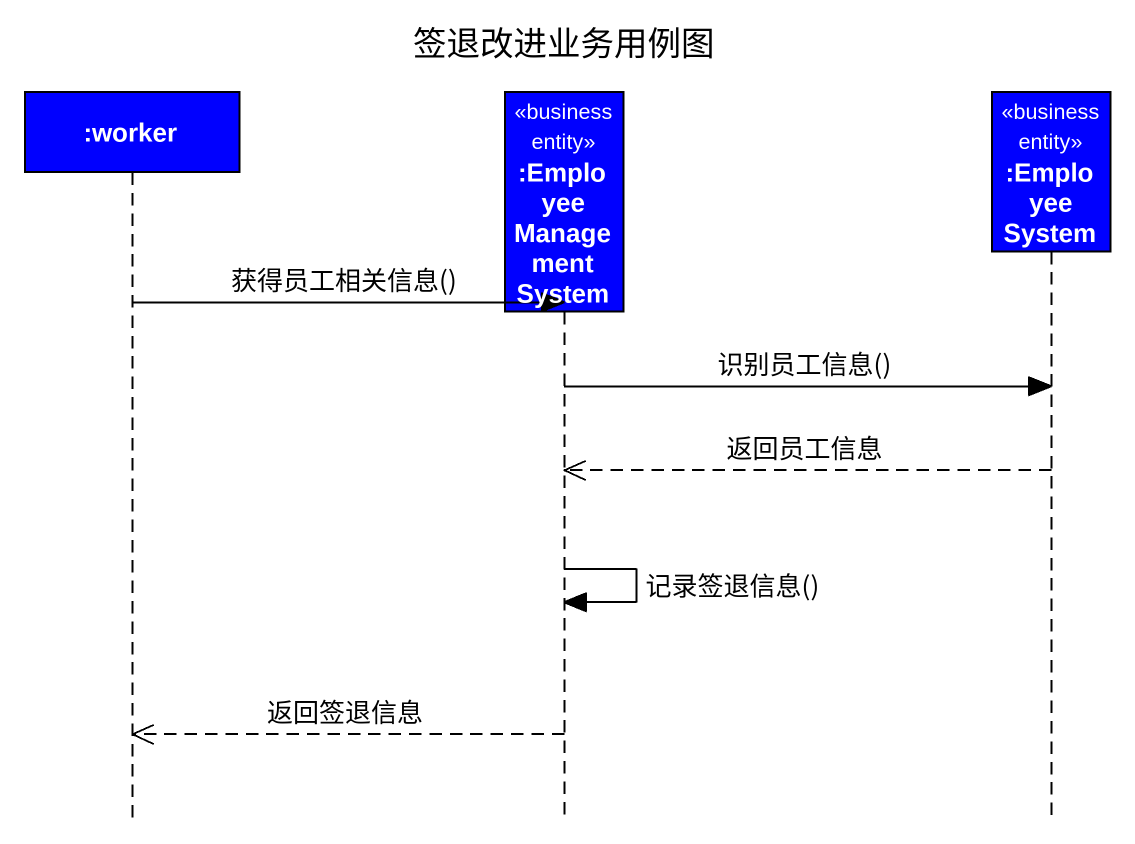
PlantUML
@startuml
title 签退改进业务用例图
hide footbox
participant ":worker" as worker #0000FF
participant ":EmployeeManagementSystem" as EmployeeManagementSystem <<business entity>> #0000FF
participant ":EmployeeSystem" as EmployeeSystem <<business entity>> #0000FF

worker -> EmployeeManagementSystem : 获得员工相关信息()
EmployeeManagementSystem -> EmployeeSystem : 识别员工信息()
EmployeeSystem -->> EmployeeManagementSystem : 返回员工信息
EmployeeManagementSystem -> EmployeeManagementSystem : 记录签退信息()
EmployeeManagementSystem -->> worker : 返回签退信息
@enduml
